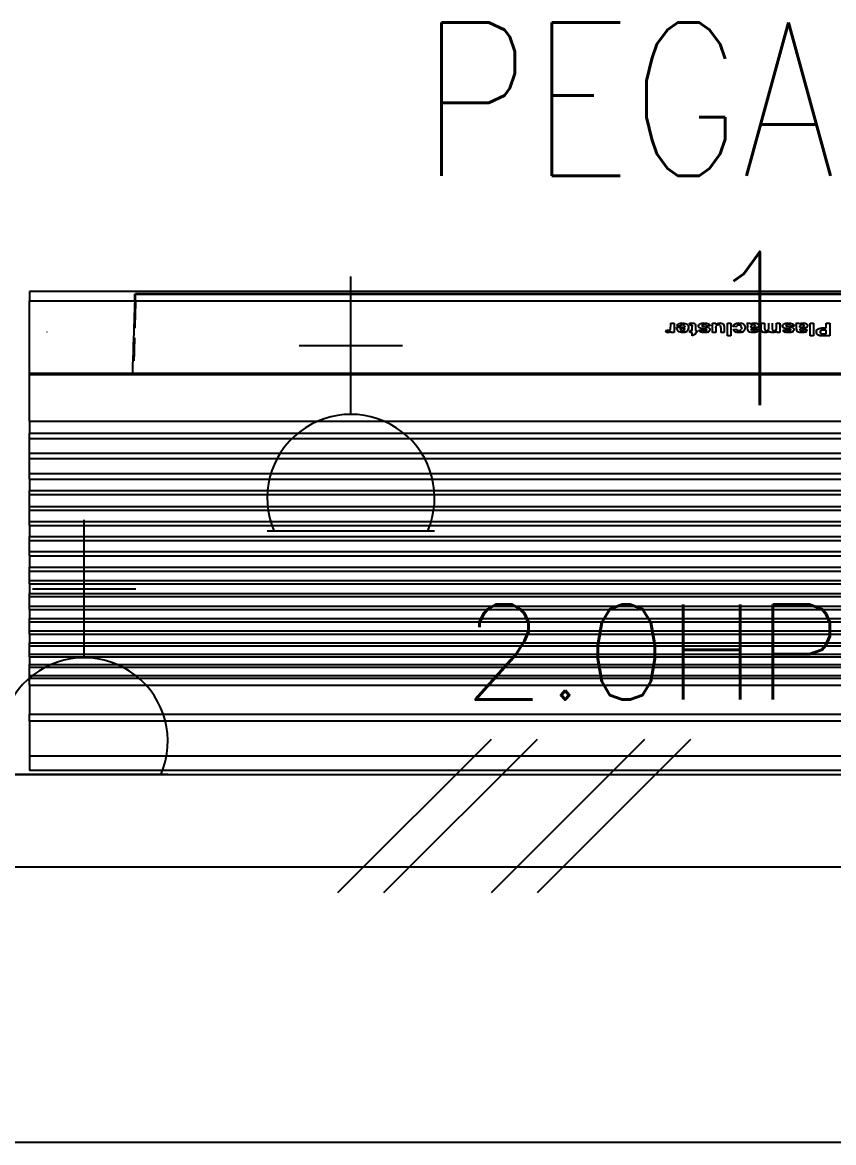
# Model space of a CAD drawing. Header units: inches. Extents: x -106706990 to 300603, y -86718466 to 1728185.
# Drawn here: x 144692 to 146014, y 19510 to 21336 of the extents above; entities that cross this region are included whole.
import ezdxf
from ezdxf.enums import TextEntityAlignment as Align

# ---------------------------------------------------------------- set-up
doc = ezdxf.new("R2010")
doc.units = ezdxf.units.IN
doc.header["$MEASUREMENT"] = 0
doc.linetypes.add('DASHED2', pattern=[0.375, 0.25, -0.125])
for name, color, linetype in [('A-ELEV3', 9, 'Continuous'), ('A-ROOMSYM', 3, 'Continuous'), ('A-WALL', 1, 'Continuous'), ('A-WLH', 7, 'Continuous'), ('Edges', 7, 'Continuous'), ('ELECT', 6, 'Continuous'), ('elk_LAMPU', 6, 'Continuous'), ('logo', 7, 'Continuous')]:
    doc.layers.add(name, color=color, linetype=linetype)
doc.layers.get('elk_LAMPU').off()
doc.styles.add('ROMANS', font='romans.shx', dxfattribs={"width": 0.75, "height": 200})
doc.styles.add('style1', font='romans.shx', dxfattribs={"height": 750})

# ---------------------------------------------------------------- blocks, each defined once
blk = doc.blocks.new('A$C52B244CD')
at = {"layer": 'A-WLH', "color": 8}
for p, q in [((0, 0), (250, 250)), ((75, 0), (325, 250)), ((250, 0), (500, 250)), ((325, 0), (575, 250))]:
    blk.add_line(p, q, dxfattribs=at)
blk = doc.blocks.new('air con')
at = {"layer": 'Edges'}
for p, q in [((71.402, 41.898), (152.402, 41.898)), ((152.402, 41.095), (152.402, 41.898)), ((71.402, 41.095), (152.402, 41.095)), ((152.402, 39.122), (152.402, 41.095)), ((71.402, 39.122), (152.402, 39.122)), ((152.402, 38.724), (71.402, 38.724)), ((152.402, 39.122), (152.402, 38.724)), ((152.402, 37.092), (152.402, 38.724)), ((152.402, 37.092), (71.402, 37.092)), ((152.402, 36.701), (71.402, 36.701)), ((152.402, 37.092), (152.402, 36.701)), ((152.402, 36.701), (152.402, 36.542)), ((152.402, 36.542), (71.402, 36.542)), ((152.402, 36.078), (71.402, 36.078)), ((152.402, 36.542), (152.402, 36.078)), ((152.402, 36.078), (152.402, 35.914)), ((152.402, 35.914), (71.402, 35.914)), ((152.402, 35.493), (71.402, 35.493)), ((152.402, 35.493), (152.402, 35.914)), ((152.402, 35.493), (152.402, 35.34)), ((152.402, 35.34), (71.402, 35.34)), ((152.402, 34.877), (71.402, 34.877)), ((152.402, 35.34), (152.402, 34.877)), ((152.402, 34.877), (152.402, 34.709)), ((152.402, 34.709), (71.402, 34.709)), ((152.402, 34.207), (71.402, 34.207)), ((152.402, 34.207), (152.402, 34.709)), ((152.402, 34.207), (152.402, 34.022)), ((152.402, 34.022), (71.402, 34.022)), ((152.402, 33.51), (71.402, 33.51)), ((152.402, 34.022), (152.402, 33.51)), ((152.402, 33.51), (152.402, 33.335)), ((152.402, 33.335), (71.402, 33.335)), ((152.402, 32.826), (152.402, 33.335)), ((152.402, 32.826), (71.402, 32.826)), ((152.402, 32.625), (71.402, 32.625)), ((152.402, 32.826), (152.402, 32.625)), ((152.402, 32.625), (152.402, 32.098)), ((152.402, 32.098), (71.402, 32.098)), ((152.402, 31.911), (71.402, 31.911)), ((152.402, 32.098), (152.402, 31.911)), ((152.402, 31.378), (152.402, 31.911)), ((152.402, 31.378), (71.402, 31.378)), ((152.402, 31.189), (71.402, 31.189)), ((152.402, 31.378), (152.402, 31.189)), ((152.402, 31.189), (152.402, 30.654)), ((152.402, 30.654), (71.402, 30.654)), ((152.402, 30.439), (71.402, 30.439)), ((152.402, 30.654), (152.402, 30.439)), ((152.402, 29.791), (152.402, 30.439)), ((152.402, 29.791), (71.402, 29.791)), ((152.402, 29.791), (152.402, 29.562)), ((152.402, 29.562), (71.402, 29.562)), ((152.402, 29.562), (152.402, 28.935)), ((152.402, 28.935), (71.402, 28.935)), ((152.402, 28.714), (71.402, 28.714)), ((152.402, 28.935), (152.402, 28.714)), ((152.402, 28.092), (152.402, 28.714)), ((152.402, 28.092), (71.402, 28.092)), ((152.402, 27.871), (71.402, 27.871)), ((152.402, 28.092), (152.402, 27.871)), ((152.402, 27.871), (152.402, 27.226)), ((152.402, 27.226), (71.402, 27.226)), ((152.402, 27.226), (152.402, 27.024)), ((152.402, 27.024), (71.402, 27.024)), ((152.402, 27.024), (152.402, 26.349)), ((152.402, 26.349), (71.402, 26.349)), ((152.402, 26.117), (71.402, 26.117)), ((152.402, 26.349), (152.402, 26.117)), ((152.402, 25.469), (152.402, 26.117)), ((152.402, 25.469), (71.402, 25.469)), ((152.402, 25.469), (152.402, 25.162)), ((152.402, 25.162), (71.402, 25.162)), ((152.402, 25.162), (152.402, 24.304)), ((152.402, 24.304), (71.402, 24.304)), ((152.402, 24.002), (71.402, 24.002)), ((152.402, 24.304), (152.402, 24.002)), ((152.402, 24.002), (152.402, 23.184)), ((152.402, 23.184), (71.402, 23.184)), ((152.402, 22.883), (71.402, 22.883)), ((152.402, 23.184), (152.402, 22.883)), ((152.402, 22.213), (152.402, 22.883)), ((152.402, 22.213), (71.402, 22.213)), ((152.402, 22.213), (152.402, 19.568)), ((152.402, 19.568), (71.402, 19.568)), ((152.402, 19.493), (71.402, 19.493)), ((146.575, 18.687), (146.588, 19.085)), ((146.588, 19.085), (146.601, 19.493)), ((152.402, 19.568), (152.402, 19.493)), ((152.402, 19.493), (152.402, 15.42)), ((146.494, 18.035), (146.504, 18.391)), ((146.504, 18.391), (146.514, 18.752)), ((146.514, 18.752), (146.516, 18.813)), ((146.562, 18.299), (146.575, 18.687)), ((146.479, 17.503), (146.484, 17.685)), ((146.484, 17.685), (146.494, 18.035)), ((146.538, 17.558), (146.55, 17.923)), ((146.55, 17.923), (146.562, 18.299)), ((107.302, 17.402), (107.621, 17.402)), ((107.302, 17.402), (107.302, 17.396)), ((107.302, 17.396), (107.621, 17.396)), ((107.302, 16.682), (107.302, 17.396)), ((107.597, 17.275), (107.501, 17.275)), ((107.501, 17.275), (107.501, 17.079)), ((107.501, 17.079), (107.609, 17.079)), ((107.501, 17.079), (107.501, 17.072)), ((107.501, 17.072), (107.609, 17.072)), ((107.739, 17.27), (107.597, 17.275)), ((107.609, 17.079), (107.707, 17.082)), ((107.609, 17.072), (107.707, 17.075)), ((107.621, 17.402), (107.77, 17.4)), ((107.621, 17.396), (107.77, 17.393)), ((107.707, 17.082), (107.766, 17.09)), ((107.707, 17.075), (107.766, 17.083)), ((107.707, 17.082), (107.707, 17.075)), ((107.784, 17.259), (107.739, 17.27)), ((107.766, 17.09), (107.802, 17.105)), ((107.766, 17.083), (107.802, 17.098)), ((107.766, 17.09), (107.766, 17.083)), ((107.77, 17.4), (107.857, 17.392)), ((107.77, 17.393), (107.857, 17.385)), ((107.819, 17.238), (107.784, 17.259)), ((107.802, 17.105), (107.828, 17.125)), ((107.802, 17.098), (107.828, 17.119)), ((107.802, 17.105), (107.802, 17.098)), ((107.843, 17.21), (107.819, 17.238)), ((107.838, 17.14), (107.828, 17.125)), ((107.828, 17.125), (107.828, 17.119)), ((107.838, 17.14), (107.845, 17.144)), ((107.85, 17.177), (107.843, 17.21)), ((107.844, 17.15), (107.847, 17.162)), ((107.844, 17.15), (107.845, 17.144)), ((107.847, 17.162), (107.85, 17.177)), ((107.857, 17.392), (107.934, 17.366)), ((107.857, 17.385), (107.934, 17.359)), ((107.934, 17.366), (107.998, 17.322)), ((107.934, 17.359), (107.998, 17.315)), ((108.022, 17.065), (107.985, 17.025)), ((107.998, 17.322), (108.023, 17.293)), ((107.998, 17.322), (107.998, 17.315)), ((107.998, 17.315), (108.023, 17.286)), ((108.047, 17.115), (108.022, 17.065)), ((108.023, 17.293), (108.023, 17.286)), ((108.023, 17.286), (108.041, 17.26)), ((108.041, 17.26), (108.041, 17.253)), ((108.041, 17.253), (108.052, 17.223)), ((108.055, 17.176), (108.047, 17.115)), ((108.052, 17.223), (108.052, 17.217)), ((108.052, 17.217), (108.055, 17.183)), ((108.055, 17.18), (108.055, 17.183)), ((108.055, 17.176), (108.055, 17.183)), ((108.055, 17.18), (108.055, 17.176)), ((108.217, 17.402), (108.405, 17.402)), ((108.217, 17.402), (108.217, 17.396)), ((108.217, 17.396), (108.405, 17.396)), ((108.217, 16.682), (108.217, 17.396)), ((108.405, 17.402), (108.405, 17.396)), ((108.405, 17.396), (108.405, 16.682)), ((108.568, 17.07), (108.602, 17.127)), ((108.568, 17.07), (108.568, 17.063)), ((108.739, 17.041), (108.568, 17.063)), ((108.602, 17.127), (108.608, 17.136)), ((108.602, 17.127), (108.608, 17.129)), ((108.635, 17.161), (108.608, 17.136)), ((108.608, 17.129), (108.635, 17.154)), ((108.608, 17.136), (108.608, 17.129)), ((108.668, 17.181), (108.635, 17.161)), ((108.635, 17.154), (108.668, 17.175)), ((108.635, 17.161), (108.635, 17.154)), ((108.668, 17.181), (108.707, 17.197)), ((108.668, 17.175), (108.707, 17.19)), ((108.668, 17.181), (108.668, 17.175)), ((108.707, 17.197), (108.755, 17.208)), ((108.707, 17.19), (108.755, 17.202)), ((108.707, 17.197), (108.707, 17.19)), ((108.76, 17.072), (108.739, 17.041)), ((108.755, 17.208), (108.877, 17.217)), ((108.755, 17.202), (108.877, 17.211)), ((108.755, 17.208), (108.755, 17.202)), ((108.785, 17.091), (108.76, 17.072)), ((108.819, 17.102), (108.785, 17.091)), ((108.864, 17.106), (108.819, 17.102)), ((108.926, 17.102), (108.864, 17.106)), ((108.877, 17.217), (108.987, 17.212)), ((108.877, 17.211), (108.987, 17.205)), ((108.965, 17.089), (108.926, 17.102)), ((108.985, 17.067), (108.965, 17.089)), ((108.992, 17.033), (108.985, 17.067)), ((108.987, 17.212), (109.065, 17.196)), ((108.987, 17.205), (109.065, 17.189)), ((109.065, 17.196), (109.065, 17.189)), ((109.065, 17.196), (109.117, 17.171)), ((109.065, 17.189), (109.117, 17.164)), ((109.117, 17.171), (109.117, 17.164)), ((109.117, 17.171), (109.152, 17.141)), ((109.117, 17.164), (109.152, 17.134)), ((109.152, 17.141), (109.152, 17.134)), ((109.157, 17.127), (109.152, 17.141)), ((109.152, 17.134), (109.157, 17.127)), ((109.17, 17.093), (109.157, 17.127)), ((109.17, 17.087), (109.17, 17.093)), ((109.173, 17.063), (109.17, 17.087)), ((109.173, 17.063), (109.176, 17.03)), ((109.322, 17.059), (109.323, 17.066)), ((109.322, 17.052), (109.322, 17.059)), ((109.328, 17.017), (109.322, 17.052)), ((109.323, 17.066), (109.327, 17.084)), ((109.327, 17.091), (109.341, 17.114)), ((109.327, 17.091), (109.327, 17.084)), ((109.363, 17.147), (109.341, 17.121)), ((109.341, 17.114), (109.363, 17.141)), ((109.341, 17.121), (109.341, 17.114)), ((109.395, 17.172), (109.363, 17.147)), ((109.363, 17.141), (109.395, 17.165)), ((109.363, 17.147), (109.363, 17.141)), ((109.395, 17.172), (109.437, 17.192)), ((109.395, 17.165), (109.437, 17.185)), ((109.395, 17.172), (109.395, 17.165)), ((109.437, 17.192), (109.489, 17.206)), ((109.437, 17.185), (109.489, 17.199)), ((109.437, 17.192), (109.437, 17.185)), ((109.489, 17.206), (109.55, 17.215)), ((109.489, 17.199), (109.55, 17.208)), ((109.489, 17.206), (109.489, 17.199)), ((109.499, 17.073), (109.497, 17.069)), ((109.497, 17.069), (109.501, 17.066)), ((109.503, 17.085), (109.499, 17.073)), ((109.501, 17.066), (109.499, 17.073)), ((109.501, 17.066), (109.502, 17.063)), ((109.502, 17.063), (109.502, 17.056)), ((109.516, 17.051), (109.502, 17.063)), ((109.502, 17.056), (109.516, 17.045)), ((109.519, 17.097), (109.503, 17.085)), ((109.516, 17.051), (109.516, 17.045)), ((109.573, 17.035), (109.516, 17.051)), ((109.562, 17.108), (109.519, 17.097)), ((109.55, 17.215), (109.622, 17.217)), ((109.55, 17.215), (109.55, 17.208)), ((109.55, 17.208), (109.622, 17.211)), ((109.625, 17.112), (109.562, 17.108)), ((109.622, 17.217), (109.749, 17.209)), ((109.622, 17.211), (109.749, 17.202)), ((109.678, 17.108), (109.625, 17.112)), ((109.716, 17.096), (109.678, 17.108)), ((109.743, 17.077), (109.716, 17.096)), ((109.76, 17.05), (109.743, 17.077)), ((109.749, 17.209), (109.799, 17.198)), ((109.749, 17.202), (109.799, 17.191)), ((109.937, 17.074), (109.76, 17.05)), ((109.799, 17.198), (109.839, 17.183)), ((109.799, 17.198), (109.799, 17.191)), ((109.799, 17.191), (109.839, 17.176)), ((109.839, 17.183), (109.839, 17.176)), ((109.872, 17.163), (109.839, 17.183)), ((109.839, 17.176), (109.872, 17.157)), ((109.872, 17.163), (109.872, 17.157)), ((109.872, 17.163), (109.899, 17.14)), ((109.872, 17.157), (109.899, 17.133)), ((109.899, 17.14), (109.899, 17.133)), ((109.907, 17.128), (109.899, 17.14)), ((109.899, 17.133), (109.907, 17.128)), ((109.937, 17.081), (109.907, 17.128)), ((109.937, 17.081), (109.937, 17.074)), ((110.112, 17.206), (110.286, 17.206)), ((110.112, 17.206), (110.112, 17.199)), ((110.112, 17.199), (110.286, 17.199)), ((110.112, 16.682), (110.112, 17.199)), ((110.286, 17.206), (110.286, 17.199)), ((110.286, 17.199), (110.286, 17.135)), ((110.286, 17.128), (110.335, 17.164)), ((110.286, 17.135), (110.296, 17.142)), ((110.286, 17.135), (110.286, 17.128)), ((110.335, 17.171), (110.296, 17.142)), ((110.336, 17.068), (110.316, 17.04)), ((110.388, 17.197), (110.335, 17.171)), ((110.335, 17.164), (110.388, 17.19)), ((110.335, 17.171), (110.335, 17.164)), ((110.366, 17.089), (110.336, 17.068)), ((110.403, 17.102), (110.366, 17.089)), ((110.388, 17.197), (110.446, 17.212)), ((110.388, 17.19), (110.446, 17.205)), ((110.388, 17.197), (110.388, 17.19)), ((110.444, 17.106), (110.403, 17.102)), ((110.477, 17.103), (110.444, 17.106)), ((110.446, 17.212), (110.508, 17.217)), ((110.446, 17.212), (110.446, 17.205)), ((110.446, 17.205), (110.508, 17.211)), ((110.502, 17.095), (110.477, 17.103)), ((110.52, 17.082), (110.502, 17.095)), ((110.508, 17.217), (110.572, 17.212)), ((110.508, 17.217), (110.508, 17.211)), ((110.508, 17.211), (110.572, 17.205)), ((110.533, 17.063), (110.52, 17.082)), ((110.54, 17.027), (110.533, 17.063)), ((110.572, 17.212), (110.627, 17.197)), ((110.572, 17.212), (110.572, 17.205)), ((110.572, 17.205), (110.627, 17.19)), ((110.627, 17.197), (110.627, 17.19)), ((110.673, 17.171), (110.627, 17.197)), ((110.627, 17.19), (110.673, 17.164)), ((110.673, 17.171), (110.673, 17.164)), ((110.673, 17.171), (110.709, 17.135)), ((110.673, 17.164), (110.709, 17.128)), ((110.709, 17.128), (110.758, 17.164)), ((110.709, 17.135), (110.719, 17.143)), ((110.709, 17.135), (110.709, 17.128)), ((110.758, 17.171), (110.719, 17.143)), ((110.767, 17.067), (110.747, 17.037)), ((110.758, 17.171), (110.811, 17.197)), ((110.758, 17.164), (110.811, 17.19)), ((110.758, 17.171), (110.758, 17.164)), ((110.797, 17.088), (110.767, 17.067)), ((110.833, 17.101), (110.797, 17.088)), ((110.811, 17.197), (110.867, 17.212)), ((110.811, 17.19), (110.867, 17.205)), ((110.811, 17.197), (110.811, 17.19)), ((110.872, 17.106), (110.833, 17.101)), ((110.867, 17.212), (110.927, 17.217)), ((110.867, 17.212), (110.867, 17.205)), ((110.867, 17.205), (110.927, 17.211)), ((110.919, 17.099), (110.872, 17.106)), ((110.952, 17.077), (110.919, 17.099)), ((110.927, 17.217), (110.999, 17.212)), ((110.927, 17.217), (110.927, 17.211)), ((110.927, 17.211), (110.999, 17.205)), ((110.967, 17.041), (110.952, 17.077)), ((110.999, 17.212), (111.059, 17.194)), ((110.999, 17.212), (110.999, 17.205)), ((110.999, 17.205), (111.059, 17.187)), ((111.059, 17.194), (111.059, 17.187)), ((111.059, 17.187), (111.107, 17.159)), ((111.107, 17.166), (111.077, 17.184)), ((111.107, 17.166), (111.107, 17.159)), ((111.107, 17.166), (111.141, 17.126)), ((111.107, 17.159), (111.141, 17.119)), ((111.141, 17.126), (111.141, 17.119)), ((111.155, 17.083), (111.141, 17.119)), ((111.155, 17.083), (111.155, 17.076)), ((111.156, 17.069), (111.155, 17.076)), ((111.156, 17.069), (111.16, 17.019)), ((111.357, 17.136), (111.318, 17.07)), ((111.318, 17.07), (111.357, 17.129)), ((111.318, 17.07), (111.318, 17.063)), ((111.489, 17.041), (111.318, 17.063)), ((111.384, 17.161), (111.357, 17.136)), ((111.357, 17.129), (111.384, 17.154)), ((111.357, 17.136), (111.357, 17.129)), ((111.417, 17.181), (111.384, 17.161)), ((111.384, 17.154), (111.417, 17.175)), ((111.384, 17.161), (111.384, 17.154)), ((111.417, 17.181), (111.456, 17.197)), ((111.417, 17.175), (111.456, 17.19)), ((111.417, 17.181), (111.417, 17.175)), ((111.456, 17.197), (111.504, 17.208)), ((111.456, 17.19), (111.504, 17.202)), ((111.456, 17.197), (111.456, 17.19)), ((111.509, 17.072), (111.489, 17.041)), ((111.504, 17.208), (111.626, 17.217)), ((111.504, 17.202), (111.626, 17.211)), ((111.504, 17.208), (111.504, 17.202)), ((111.534, 17.091), (111.509, 17.072)), ((111.568, 17.102), (111.534, 17.091)), ((111.613, 17.106), (111.568, 17.102)), ((111.675, 17.102), (111.613, 17.106)), ((111.626, 17.217), (111.736, 17.212)), ((111.626, 17.211), (111.736, 17.205)), ((111.714, 17.089), (111.675, 17.102)), ((111.734, 17.067), (111.714, 17.089)), ((111.741, 17.033), (111.734, 17.067)), ((111.736, 17.212), (111.814, 17.196)), ((111.736, 17.205), (111.814, 17.189)), ((111.814, 17.196), (111.814, 17.189)), ((111.814, 17.196), (111.866, 17.171)), ((111.814, 17.189), (111.866, 17.164)), ((111.866, 17.171), (111.866, 17.164)), ((111.866, 17.171), (111.901, 17.141)), ((111.866, 17.164), (111.901, 17.134)), ((111.901, 17.141), (111.901, 17.134)), ((111.905, 17.131), (111.901, 17.141)), ((111.901, 17.134), (111.905, 17.131)), ((111.92, 17.093), (111.905, 17.131)), ((111.92, 17.087), (111.92, 17.093)), ((111.921, 17.071), (111.92, 17.087)), ((111.921, 17.071), (111.925, 17.028)), ((112.09, 17.051), (112.079, 17.017)), ((112.09, 17.051), (112.093, 17.054)), ((112.093, 17.06), (112.097, 17.067)), ((112.093, 17.06), (112.093, 17.054)), ((112.097, 17.067), (112.102, 17.073)), ((112.102, 17.073), (112.123, 17.1)), ((112.163, 17.146), (112.123, 17.107)), ((112.123, 17.1), (112.163, 17.139)), ((112.123, 17.107), (112.123, 17.1)), ((112.214, 17.177), (112.163, 17.146)), ((112.163, 17.139), (112.214, 17.17)), ((112.163, 17.146), (112.163, 17.139)), ((112.214, 17.177), (112.273, 17.2)), ((112.214, 17.17), (112.273, 17.193)), ((112.214, 17.177), (112.214, 17.17)), ((112.273, 17.2), (112.34, 17.213)), ((112.273, 17.193), (112.34, 17.206)), ((112.273, 17.2), (112.273, 17.193)), ((112.306, 17.068), (112.287, 17.047)), ((112.355, 17.094), (112.306, 17.068)), ((112.34, 17.213), (112.415, 17.217)), ((112.34, 17.213), (112.34, 17.206)), ((112.34, 17.206), (112.415, 17.211)), ((112.418, 17.103), (112.355, 17.094)), ((112.415, 17.217), (112.477, 17.215)), ((112.415, 17.217), (112.415, 17.211)), ((112.415, 17.211), (112.477, 17.208)), ((112.466, 17.098), (112.418, 17.103)), ((112.504, 17.082), (112.466, 17.098)), ((112.477, 17.215), (112.532, 17.207)), ((112.477, 17.215), (112.477, 17.208)), ((112.477, 17.208), (112.532, 17.2)), ((112.532, 17.057), (112.504, 17.082)), ((112.532, 17.207), (112.581, 17.195)), ((112.532, 17.207), (112.532, 17.2)), ((112.532, 17.2), (112.581, 17.188)), ((112.547, 17.022), (112.532, 17.057)), ((112.581, 17.195), (112.581, 17.188)), ((112.622, 17.177), (112.581, 17.195)), ((112.581, 17.188), (112.622, 17.17)), ((112.622, 17.177), (112.622, 17.17)), ((112.622, 17.177), (112.658, 17.154)), ((112.622, 17.17), (112.658, 17.147)), ((112.658, 17.154), (112.658, 17.147)), ((112.658, 17.154), (112.688, 17.125)), ((112.658, 17.147), (112.688, 17.119)), ((112.688, 17.125), (112.688, 17.119)), ((112.713, 17.092), (112.688, 17.119)), ((112.713, 17.092), (112.713, 17.085)), ((112.723, 17.073), (112.713, 17.085)), ((112.728, 17.062), (112.723, 17.073)), ((112.733, 17.053), (112.728, 17.062)), ((112.733, 17.053), (112.733, 17.046)), ((112.876, 17.402), (113.064, 17.402)), ((112.876, 17.402), (112.876, 17.396)), ((112.876, 17.396), (113.064, 17.396)), ((112.876, 16.682), (112.876, 17.396)), ((113.064, 17.402), (113.064, 17.396)), ((113.064, 17.396), (113.064, 16.682)), ((113.253, 17.206), (113.442, 17.206)), ((113.253, 17.206), (113.253, 17.199)), ((113.253, 17.199), (113.442, 17.199)), ((113.253, 16.872), (113.253, 17.199)), ((113.442, 17.206), (113.442, 17.199)), ((113.442, 16.961), (113.442, 17.199)), ((113.713, 17.206), (113.901, 17.206)), ((113.713, 17.206), (113.713, 17.199)), ((113.713, 17.199), (113.901, 17.199)), ((113.713, 16.981), (113.713, 17.199)), ((113.901, 17.206), (113.901, 17.199)), ((113.901, 17.199), (113.901, 16.682)), ((114.056, 17.057), (114.057, 17.066)), ((114.056, 17.057), (114.056, 17.052)), ((114.061, 17.017), (114.056, 17.052)), ((114.057, 17.066), (114.059, 17.077)), ((114.059, 17.077), (114.061, 17.084)), ((114.061, 17.091), (114.074, 17.114)), ((114.061, 17.091), (114.061, 17.084)), ((114.096, 17.146), (114.074, 17.121)), ((114.074, 17.114), (114.097, 17.141)), ((114.074, 17.121), (114.074, 17.114)), ((114.096, 17.146), (114.107, 17.155)), ((114.096, 17.146), (114.097, 17.141)), ((114.097, 17.141), (114.129, 17.165)), ((114.107, 17.155), (114.129, 17.172)), ((114.171, 17.192), (114.129, 17.172)), ((114.129, 17.165), (114.171, 17.185)), ((114.129, 17.172), (114.129, 17.165)), ((114.171, 17.192), (114.222, 17.206)), ((114.171, 17.185), (114.222, 17.199)), ((114.171, 17.192), (114.171, 17.185)), ((114.222, 17.206), (114.284, 17.215)), ((114.222, 17.199), (114.284, 17.208)), ((114.222, 17.206), (114.222, 17.199)), ((114.232, 17.073), (114.231, 17.069)), ((114.231, 17.069), (114.234, 17.066)), ((114.236, 17.085), (114.232, 17.073)), ((114.234, 17.066), (114.232, 17.073)), ((114.236, 17.063), (114.234, 17.066)), ((114.253, 17.097), (114.236, 17.085)), ((114.236, 17.063), (114.236, 17.056)), ((114.25, 17.051), (114.236, 17.063)), ((114.236, 17.056), (114.25, 17.045)), ((114.25, 17.051), (114.25, 17.045)), ((114.25, 17.051), (114.307, 17.035)), ((114.295, 17.108), (114.253, 17.097)), ((114.284, 17.215), (114.356, 17.217)), ((114.284, 17.215), (114.284, 17.208)), ((114.284, 17.208), (114.356, 17.211)), ((114.359, 17.112), (114.295, 17.108)), ((114.356, 17.217), (114.483, 17.209)), ((114.356, 17.211), (114.483, 17.202)), ((114.411, 17.108), (114.359, 17.112)), ((114.45, 17.096), (114.411, 17.108)), ((114.477, 17.077), (114.45, 17.096)), ((114.493, 17.05), (114.477, 17.077)), ((114.483, 17.209), (114.533, 17.198)), ((114.483, 17.202), (114.533, 17.191)), ((114.671, 17.074), (114.493, 17.05)), ((114.533, 17.198), (114.573, 17.183)), ((114.533, 17.198), (114.533, 17.191)), ((114.533, 17.191), (114.573, 17.176)), ((114.573, 17.183), (114.573, 17.176)), ((114.573, 17.183), (114.606, 17.163)), ((114.573, 17.176), (114.606, 17.157)), ((114.606, 17.163), (114.606, 17.157)), ((114.626, 17.146), (114.606, 17.163)), ((114.606, 17.157), (114.633, 17.133)), ((114.626, 17.146), (114.633, 17.14)), ((114.633, 17.14), (114.633, 17.133)), ((114.671, 17.08), (114.633, 17.14)), ((114.633, 17.133), (114.671, 17.08)), ((114.671, 17.08), (114.671, 17.074)), ((114.782, 17.206), (114.869, 17.206)), ((114.782, 17.206), (114.782, 17.199)), ((114.782, 17.199), (114.869, 17.199)), ((114.782, 17.09), (114.782, 17.199)), ((114.869, 17.09), (114.782, 17.09)), ((114.869, 17.308), (115.058, 17.388)), ((114.869, 17.302), (115.058, 17.381)), ((114.869, 17.308), (114.869, 17.302)), ((114.869, 17.206), (114.869, 17.302)), ((114.869, 17.206), (114.869, 17.199)), ((114.869, 16.864), (114.869, 17.09)), ((115.058, 17.388), (115.058, 17.381)), ((115.058, 17.381), (115.058, 17.206)), ((115.058, 17.206), (115.187, 17.206)), ((115.058, 17.206), (115.058, 17.199)), ((115.058, 17.199), (115.187, 17.199)), ((115.187, 17.09), (115.058, 17.09)), ((115.058, 17.09), (115.058, 16.888)), ((115.187, 17.206), (115.187, 17.199)), ((115.187, 17.199), (115.187, 17.09)), ((115.286, 17.058), (115.268, 17.004)), ((115.299, 17.08), (115.286, 17.058)), ((115.299, 17.08), (115.315, 17.098)), ((115.355, 17.145), (115.315, 17.105)), ((115.315, 17.098), (115.355, 17.138)), ((115.315, 17.105), (115.315, 17.098)), ((115.404, 17.176), (115.355, 17.145)), ((115.355, 17.138), (115.404, 17.17)), ((115.355, 17.145), (115.355, 17.138)), ((115.404, 17.176), (115.46, 17.199)), ((115.404, 17.17), (115.46, 17.192)), ((115.404, 17.176), (115.404, 17.17)), ((115.46, 17.199), (115.522, 17.213)), ((115.46, 17.192), (115.522, 17.206)), ((115.46, 17.199), (115.46, 17.192)), ((115.499, 17.073), (115.469, 17.035)), ((115.544, 17.098), (115.499, 17.073)), ((115.522, 17.213), (115.589, 17.217)), ((115.522, 17.213), (115.522, 17.206)), ((115.522, 17.206), (115.589, 17.211)), ((115.601, 17.106), (115.544, 17.098)), ((115.589, 17.217), (115.664, 17.213)), ((115.589, 17.217), (115.589, 17.211)), ((115.589, 17.211), (115.664, 17.206)), ((115.654, 17.098), (115.601, 17.106)), ((115.699, 17.075), (115.654, 17.098)), ((115.664, 17.213), (115.731, 17.198)), ((115.664, 17.213), (115.664, 17.206)), ((115.664, 17.206), (115.731, 17.191)), ((115.729, 17.037), (115.699, 17.075)), ((115.731, 17.198), (115.731, 17.191)), ((115.731, 17.198), (115.79, 17.175)), ((115.731, 17.191), (115.79, 17.168)), ((115.79, 17.175), (115.79, 17.168)), ((115.79, 17.175), (115.84, 17.141)), ((115.79, 17.168), (115.84, 17.134)), ((115.84, 17.141), (115.84, 17.134)), ((115.88, 17.098), (115.84, 17.141)), ((115.84, 17.134), (115.88, 17.091)), ((115.88, 17.098), (115.88, 17.091)), ((115.888, 17.082), (115.88, 17.091)), ((115.888, 17.082), (115.903, 17.053)), ((115.908, 17.043), (115.903, 17.053)), ((116.073, 17.206), (116.248, 17.206)), ((116.073, 17.206), (116.073, 17.199)), ((116.073, 17.199), (116.248, 17.199)), ((116.073, 16.682), (116.073, 17.199)), ((116.248, 17.206), (116.248, 17.199)), ((116.248, 17.199), (116.253, 17.137)), ((116.248, 17.125), (116.291, 17.169)), ((116.248, 17.132), (116.253, 17.137)), ((116.248, 17.132), (116.248, 17.125)), ((116.291, 17.175), (116.253, 17.137)), ((116.296, 17.05), (116.278, 17.015)), ((116.291, 17.175), (116.329, 17.201)), ((116.291, 17.169), (116.329, 17.194)), ((116.291, 17.175), (116.291, 17.169)), ((116.321, 17.072), (116.296, 17.05)), ((116.351, 17.084), (116.321, 17.072)), ((116.329, 17.201), (116.368, 17.213)), ((116.329, 17.194), (116.368, 17.206)), ((116.329, 17.201), (116.329, 17.194)), ((116.388, 17.088), (116.351, 17.084)), ((116.368, 17.213), (116.411, 17.217)), ((116.368, 17.213), (116.368, 17.206)), ((116.368, 17.206), (116.411, 17.211)), ((116.431, 17.082), (116.388, 17.088)), ((116.411, 17.217), (116.474, 17.211)), ((116.411, 17.217), (116.411, 17.211)), ((116.411, 17.211), (116.474, 17.204)), ((116.477, 17.065), (116.431, 17.082)), ((116.474, 17.211), (116.535, 17.192)), ((116.474, 17.211), (116.474, 17.204)), ((116.474, 17.204), (116.535, 17.185)), ((116.535, 17.185), (116.477, 17.065)), ((116.535, 17.192), (116.535, 17.185)), ((146.516, 16.869), (146.527, 17.206)), ((146.527, 17.206), (146.538, 17.558)), ((151.402, 17.184), (151.402, 17.175)), ((107.501, 16.682), (107.302, 16.682)), ((107.63, 16.951), (107.501, 16.951)), ((107.501, 16.951), (107.501, 16.682)), ((107.749, 16.954), (107.63, 16.951)), ((107.836, 16.961), (107.749, 16.954)), ((107.888, 16.974), (107.836, 16.961)), ((107.939, 16.995), (107.888, 16.974)), ((107.985, 17.025), (107.939, 16.995)), ((108.405, 16.682), (108.217, 16.682)), ((108.556, 16.871), (108.549, 16.83)), ((108.549, 16.825), (108.549, 16.83)), ((108.553, 16.791), (108.549, 16.825)), ((108.565, 16.762), (108.553, 16.791)), ((108.574, 16.901), (108.556, 16.871)), ((108.585, 16.737), (108.565, 16.762)), ((108.574, 16.901), (108.578, 16.908)), ((108.574, 16.901), (108.578, 16.901)), ((108.612, 16.938), (108.578, 16.908)), ((108.578, 16.901), (108.612, 16.931)), ((108.578, 16.908), (108.578, 16.901)), ((108.612, 16.713), (108.585, 16.737)), ((108.612, 16.938), (108.659, 16.961)), ((108.612, 16.931), (108.659, 16.954)), ((108.612, 16.938), (108.612, 16.931)), ((108.647, 16.694), (108.612, 16.713)), ((108.687, 16.681), (108.647, 16.694)), ((108.722, 16.978), (108.659, 16.961)), ((108.659, 16.954), (108.722, 16.971)), ((108.659, 16.961), (108.659, 16.954)), ((108.734, 16.673), (108.687, 16.681)), ((108.809, 16.992), (108.722, 16.978)), ((108.722, 16.971), (108.809, 16.986)), ((108.722, 16.978), (108.722, 16.971)), ((108.786, 16.67), (108.734, 16.673)), ((108.738, 16.84), (108.737, 16.837)), ((108.737, 16.837), (108.74, 16.835)), ((108.747, 16.864), (108.738, 16.84)), ((108.74, 16.835), (108.738, 16.84)), ((108.74, 16.835), (108.745, 16.817)), ((108.767, 16.794), (108.745, 16.817)), ((108.745, 16.817), (108.745, 16.81)), ((108.745, 16.81), (108.767, 16.787)), ((108.774, 16.885), (108.747, 16.864)), ((108.767, 16.794), (108.8, 16.779)), ((108.767, 16.794), (108.767, 16.787)), ((108.767, 16.787), (108.8, 16.772)), ((108.812, 16.897), (108.774, 16.885)), ((108.846, 16.674), (108.786, 16.67)), ((108.8, 16.779), (108.842, 16.773)), ((108.8, 16.779), (108.8, 16.772)), ((108.8, 16.772), (108.842, 16.767)), ((108.809, 16.992), (108.92, 17.01)), ((108.809, 16.986), (108.92, 17.003)), ((108.877, 16.909), (108.812, 16.897)), ((108.842, 16.773), (108.892, 16.779)), ((108.842, 16.767), (108.892, 16.773)), ((108.842, 16.773), (108.842, 16.767)), ((108.903, 16.687), (108.846, 16.674)), ((108.992, 16.93), (108.877, 16.909)), ((108.892, 16.779), (108.939, 16.798)), ((108.892, 16.773), (108.939, 16.791)), ((108.892, 16.779), (108.892, 16.773)), ((108.956, 16.708), (108.903, 16.687)), ((108.92, 17.01), (108.992, 17.026)), ((108.92, 17.003), (108.992, 17.019)), ((108.939, 16.798), (108.968, 16.818)), ((108.939, 16.791), (108.968, 16.811)), ((108.939, 16.798), (108.939, 16.791)), ((109.006, 16.738), (108.956, 16.708)), ((108.98, 16.836), (108.968, 16.818)), ((108.968, 16.818), (108.968, 16.811)), ((108.98, 16.836), (108.984, 16.843)), ((108.98, 16.836), (108.984, 16.836)), ((108.992, 16.91), (108.984, 16.843)), ((108.984, 16.836), (108.984, 16.843)), ((108.992, 17.026), (108.992, 17.033)), ((108.992, 17.026), (108.992, 17.019)), ((108.992, 16.91), (108.992, 16.93)), ((109.013, 16.722), (109.006, 16.738)), ((109.031, 16.682), (109.013, 16.722)), ((109.218, 16.682), (109.031, 16.682)), ((109.177, 17.017), (109.175, 16.852)), ((109.176, 16.848), (109.175, 16.852)), ((109.177, 17.017), (109.176, 17.03)), ((109.176, 16.848), (109.184, 16.758)), ((109.184, 16.751), (109.184, 16.758)), ((109.218, 16.689), (109.184, 16.751)), ((109.218, 16.689), (109.218, 16.682)), ((109.485, 16.857), (109.296, 16.836)), ((109.296, 16.829), (109.485, 16.85)), ((109.296, 16.836), (109.296, 16.829)), ((109.313, 16.794), (109.296, 16.829)), ((109.337, 16.763), (109.313, 16.794)), ((109.343, 16.985), (109.328, 17.017)), ((109.368, 16.736), (109.337, 16.763)), ((109.37, 16.958), (109.343, 16.985)), ((109.407, 16.713), (109.368, 16.736)), ((109.407, 16.935), (109.37, 16.958)), ((109.51, 16.904), (109.407, 16.935)), ((109.453, 16.694), (109.407, 16.713)), ((109.507, 16.681), (109.453, 16.694)), ((109.485, 16.857), (109.485, 16.85)), ((109.494, 16.841), (109.485, 16.857)), ((109.485, 16.85), (109.494, 16.841)), ((109.494, 16.841), (109.504, 16.822)), ((109.504, 16.822), (109.534, 16.797)), ((109.504, 16.822), (109.504, 16.815)), ((109.504, 16.815), (109.534, 16.79)), ((109.569, 16.673), (109.507, 16.681)), ((109.696, 16.869), (109.51, 16.904)), ((109.516, 17.045), (109.573, 17.028)), ((109.534, 16.797), (109.578, 16.781)), ((109.534, 16.797), (109.534, 16.79)), ((109.534, 16.79), (109.578, 16.774)), ((109.637, 16.67), (109.569, 16.673)), ((109.573, 17.035), (109.692, 17.013)), ((109.573, 17.028), (109.692, 17.006)), ((109.578, 16.781), (109.637, 16.776)), ((109.578, 16.781), (109.578, 16.774)), ((109.578, 16.774), (109.637, 16.769)), ((109.637, 16.776), (109.702, 16.781)), ((109.637, 16.776), (109.637, 16.769)), ((109.637, 16.769), (109.702, 16.774)), ((109.713, 16.673), (109.637, 16.67)), ((109.692, 17.013), (109.82, 16.985)), ((109.692, 17.006), (109.82, 16.978)), ((109.759, 16.851), (109.696, 16.869)), ((109.702, 16.781), (109.747, 16.795)), ((109.702, 16.774), (109.747, 16.788)), ((109.702, 16.781), (109.702, 16.774)), ((109.778, 16.683), (109.713, 16.673)), ((109.747, 16.795), (109.766, 16.811)), ((109.747, 16.788), (109.766, 16.804)), ((109.747, 16.795), (109.747, 16.788)), ((109.769, 16.839), (109.759, 16.851)), ((109.766, 16.811), (109.772, 16.825)), ((109.766, 16.811), (109.766, 16.804)), ((109.772, 16.825), (109.769, 16.839)), ((109.834, 16.699), (109.778, 16.683)), ((109.82, 16.985), (109.902, 16.952)), ((109.82, 16.978), (109.902, 16.945)), ((109.88, 16.721), (109.834, 16.699)), ((109.915, 16.748), (109.88, 16.721)), ((109.902, 16.952), (109.928, 16.932)), ((109.902, 16.952), (109.902, 16.945)), ((109.902, 16.945), (109.928, 16.925)), ((109.941, 16.777), (109.915, 16.748)), ((109.928, 16.932), (109.928, 16.925)), ((109.936, 16.922), (109.928, 16.925)), ((109.936, 16.922), (109.947, 16.908)), ((109.956, 16.809), (109.941, 16.777)), ((109.947, 16.908), (109.947, 16.901)), ((109.95, 16.9), (109.947, 16.901)), ((109.958, 16.881), (109.95, 16.9)), ((109.961, 16.844), (109.956, 16.809)), ((109.958, 16.881), (109.958, 16.874)), ((109.96, 16.865), (109.958, 16.874)), ((109.961, 16.85), (109.96, 16.865)), ((109.961, 16.847), (109.961, 16.85)), ((109.961, 16.844), (109.961, 16.85)), ((109.961, 16.847), (109.961, 16.844)), ((110.301, 16.682), (110.112, 16.682)), ((110.305, 16.997), (110.301, 16.933)), ((110.301, 16.933), (110.301, 16.682)), ((110.316, 17.04), (110.305, 16.997)), ((110.543, 16.965), (110.54, 17.027)), ((110.543, 16.682), (110.543, 16.965)), ((110.735, 16.993), (110.731, 16.93)), ((110.731, 16.93), (110.731, 16.682)), ((110.747, 17.037), (110.735, 16.993)), ((110.971, 16.977), (110.967, 17.041)), ((110.971, 16.682), (110.971, 16.977)), ((111.16, 16.682), (110.971, 16.682)), ((111.16, 17.019), (111.16, 16.682)), ((111.305, 16.871), (111.298, 16.83)), ((111.298, 16.83), (111.298, 16.823)), ((111.302, 16.791), (111.298, 16.823)), ((111.314, 16.762), (111.302, 16.791)), ((111.321, 16.898), (111.305, 16.871)), ((111.334, 16.737), (111.314, 16.762)), ((111.321, 16.898), (111.327, 16.901)), ((111.362, 16.938), (111.327, 16.908)), ((111.327, 16.901), (111.362, 16.931)), ((111.327, 16.908), (111.327, 16.901)), ((111.362, 16.713), (111.334, 16.737)), ((111.362, 16.938), (111.408, 16.961)), ((111.362, 16.931), (111.408, 16.954)), ((111.362, 16.938), (111.362, 16.931)), ((111.396, 16.694), (111.362, 16.713)), ((111.437, 16.681), (111.396, 16.694)), ((111.408, 16.961), (111.471, 16.978)), ((111.408, 16.954), (111.471, 16.971)), ((111.408, 16.961), (111.408, 16.954)), ((111.483, 16.673), (111.437, 16.681)), ((111.558, 16.992), (111.471, 16.978)), ((111.471, 16.971), (111.558, 16.986)), ((111.471, 16.978), (111.471, 16.971)), ((111.535, 16.67), (111.483, 16.673)), ((111.487, 16.837), (111.496, 16.864)), ((111.494, 16.817), (111.487, 16.837)), ((111.516, 16.794), (111.494, 16.817)), ((111.494, 16.817), (111.494, 16.81)), ((111.494, 16.81), (111.516, 16.787)), ((111.523, 16.885), (111.496, 16.864)), ((111.516, 16.794), (111.55, 16.779)), ((111.516, 16.794), (111.516, 16.787)), ((111.516, 16.787), (111.55, 16.772)), ((111.561, 16.897), (111.523, 16.885)), ((111.595, 16.674), (111.535, 16.67)), ((111.55, 16.779), (111.591, 16.773)), ((111.55, 16.779), (111.55, 16.772)), ((111.55, 16.772), (111.591, 16.767)), ((111.67, 17.01), (111.558, 16.992)), ((111.558, 16.986), (111.67, 17.003)), ((111.626, 16.909), (111.561, 16.897)), ((111.591, 16.773), (111.641, 16.779)), ((111.591, 16.767), (111.641, 16.773)), ((111.591, 16.773), (111.591, 16.767)), ((111.652, 16.687), (111.595, 16.674)), ((111.741, 16.93), (111.626, 16.909)), ((111.641, 16.779), (111.688, 16.798)), ((111.641, 16.773), (111.688, 16.791)), ((111.641, 16.779), (111.641, 16.773)), ((111.706, 16.708), (111.652, 16.687)), ((111.67, 17.01), (111.741, 17.026)), ((111.67, 17.003), (111.741, 17.019)), ((111.688, 16.798), (111.717, 16.818)), ((111.688, 16.791), (111.717, 16.811)), ((111.688, 16.798), (111.688, 16.791)), ((111.756, 16.738), (111.706, 16.708)), ((111.717, 16.818), (111.733, 16.836)), ((111.717, 16.818), (111.717, 16.811)), ((111.741, 16.91), (111.733, 16.843)), ((111.733, 16.843), (111.733, 16.836)), ((111.741, 17.026), (111.741, 17.033)), ((111.741, 17.026), (111.741, 17.019)), ((111.741, 16.91), (111.741, 16.93)), ((111.762, 16.722), (111.756, 16.738)), ((111.78, 16.682), (111.762, 16.722)), ((111.967, 16.682), (111.78, 16.682)), ((111.926, 17.016), (111.924, 16.858)), ((111.924, 16.858), (111.933, 16.758)), ((111.926, 17.016), (111.925, 17.028)), ((111.933, 16.751), (111.933, 16.758)), ((111.967, 16.689), (111.933, 16.751)), ((111.967, 16.689), (111.967, 16.682)), ((112.075, 16.997), (112.07, 16.947)), ((112.07, 16.947), (112.07, 16.94)), ((112.076, 16.88), (112.07, 16.94)), ((112.075, 16.997), (112.076, 17)), ((112.076, 17.006), (112.079, 17.017)), ((112.076, 17.006), (112.076, 17)), ((112.093, 16.827), (112.076, 16.88)), ((112.122, 16.781), (112.093, 16.827)), ((112.163, 16.742), (112.122, 16.781)), ((112.213, 16.71), (112.163, 16.742)), ((112.272, 16.688), (112.213, 16.71)), ((112.264, 16.95), (112.274, 17.02)), ((112.267, 16.936), (112.264, 16.95)), ((112.267, 16.936), (112.275, 16.878)), ((112.338, 16.675), (112.272, 16.688)), ((112.287, 17.047), (112.274, 17.02)), ((112.275, 16.872), (112.275, 16.878)), ((112.281, 16.863), (112.275, 16.878)), ((112.275, 16.872), (112.281, 16.863)), ((112.281, 16.863), (112.288, 16.849)), ((112.307, 16.826), (112.288, 16.849)), ((112.288, 16.849), (112.288, 16.842)), ((112.288, 16.842), (112.307, 16.82)), ((112.307, 16.826), (112.356, 16.798)), ((112.307, 16.826), (112.307, 16.82)), ((112.307, 16.82), (112.356, 16.791)), ((112.412, 16.67), (112.338, 16.675)), ((112.356, 16.798), (112.421, 16.788)), ((112.356, 16.798), (112.356, 16.791)), ((112.356, 16.791), (112.421, 16.782)), ((112.477, 16.673), (112.412, 16.67)), ((112.421, 16.788), (112.47, 16.794)), ((112.421, 16.788), (112.421, 16.782)), ((112.421, 16.782), (112.47, 16.787)), ((112.47, 16.794), (112.509, 16.811)), ((112.47, 16.787), (112.509, 16.804)), ((112.47, 16.794), (112.47, 16.787)), ((112.536, 16.682), (112.477, 16.673)), ((112.509, 16.811), (112.538, 16.841)), ((112.509, 16.804), (112.538, 16.834)), ((112.509, 16.811), (112.509, 16.804)), ((112.587, 16.697), (112.536, 16.682)), ((112.552, 16.874), (112.538, 16.841)), ((112.538, 16.841), (112.538, 16.834)), ((112.733, 17.046), (112.547, 17.022)), ((112.552, 16.874), (112.557, 16.88)), ((112.556, 16.884), (112.557, 16.887)), ((112.557, 16.88), (112.556, 16.884)), ((112.557, 16.887), (112.557, 16.88)), ((112.557, 16.887), (112.742, 16.864)), ((112.557, 16.88), (112.742, 16.857)), ((112.631, 16.717), (112.587, 16.697)), ((112.669, 16.744), (112.631, 16.717)), ((112.7, 16.776), (112.669, 16.744)), ((112.724, 16.814), (112.7, 16.776)), ((112.742, 16.857), (112.724, 16.814)), ((112.742, 16.864), (112.742, 16.857)), ((113.064, 16.682), (112.876, 16.682)), ((113.26, 16.807), (113.253, 16.872)), ((113.279, 16.757), (113.26, 16.807)), ((113.312, 16.72), (113.279, 16.757)), ((113.361, 16.693), (113.312, 16.72)), ((113.422, 16.676), (113.361, 16.693)), ((113.49, 16.67), (113.422, 16.676)), ((113.442, 16.948), (113.442, 16.961)), ((113.442, 16.948), (113.444, 16.88)), ((113.444, 16.88), (113.452, 16.834)), ((113.452, 16.834), (113.452, 16.828)), ((113.467, 16.812), (113.452, 16.828)), ((113.467, 16.812), (113.49, 16.796)), ((113.467, 16.812), (113.467, 16.806)), ((113.467, 16.806), (113.49, 16.789)), ((113.49, 16.796), (113.521, 16.785)), ((113.49, 16.796), (113.49, 16.789)), ((113.49, 16.789), (113.521, 16.778)), ((113.559, 16.676), (113.49, 16.67)), ((113.521, 16.785), (113.56, 16.781)), ((113.521, 16.785), (113.521, 16.778)), ((113.521, 16.778), (113.56, 16.774)), ((113.624, 16.694), (113.559, 16.676)), ((113.56, 16.781), (113.605, 16.786)), ((113.56, 16.781), (113.56, 16.774)), ((113.56, 16.774), (113.605, 16.779)), ((113.605, 16.786), (113.646, 16.8)), ((113.605, 16.779), (113.646, 16.794)), ((113.605, 16.786), (113.605, 16.779)), ((113.681, 16.722), (113.624, 16.694)), ((113.646, 16.8), (113.678, 16.822)), ((113.646, 16.794), (113.678, 16.815)), ((113.646, 16.8), (113.646, 16.794)), ((113.678, 16.822), (113.699, 16.841)), ((113.678, 16.822), (113.678, 16.815)), ((113.726, 16.759), (113.681, 16.722)), ((113.706, 16.883), (113.699, 16.848)), ((113.699, 16.848), (113.699, 16.841)), ((113.706, 16.883), (113.708, 16.893)), ((113.706, 16.883), (113.709, 16.89)), ((113.708, 16.893), (113.709, 16.897)), ((113.709, 16.89), (113.708, 16.893)), ((113.711, 16.945), (113.709, 16.897)), ((113.711, 16.945), (113.713, 16.981)), ((113.726, 16.682), (113.726, 16.759)), ((113.901, 16.682), (113.726, 16.682)), ((114.03, 16.836), (114.219, 16.857)), ((114.03, 16.829), (114.219, 16.85)), ((114.03, 16.836), (114.03, 16.829)), ((114.047, 16.794), (114.03, 16.829)), ((114.071, 16.763), (114.047, 16.794)), ((114.077, 16.985), (114.061, 17.017)), ((114.102, 16.736), (114.071, 16.763)), ((114.104, 16.958), (114.077, 16.985)), ((114.141, 16.713), (114.102, 16.736)), ((114.141, 16.935), (114.104, 16.958)), ((114.243, 16.904), (114.141, 16.935)), ((114.187, 16.694), (114.141, 16.713)), ((114.241, 16.681), (114.187, 16.694)), ((114.219, 16.857), (114.219, 16.85)), ((114.237, 16.822), (114.219, 16.85)), ((114.237, 16.822), (114.268, 16.797)), ((114.237, 16.822), (114.237, 16.815)), ((114.237, 16.815), (114.268, 16.79)), ((114.302, 16.673), (114.241, 16.681)), ((114.43, 16.869), (114.243, 16.904)), ((114.25, 17.045), (114.307, 17.028)), ((114.268, 16.797), (114.312, 16.781)), ((114.268, 16.797), (114.268, 16.79)), ((114.268, 16.79), (114.312, 16.774)), ((114.371, 16.67), (114.302, 16.673)), ((114.307, 17.035), (114.426, 17.013)), ((114.307, 17.028), (114.426, 17.006)), ((114.312, 16.781), (114.371, 16.776)), ((114.312, 16.781), (114.312, 16.774)), ((114.312, 16.774), (114.371, 16.769)), ((114.371, 16.776), (114.435, 16.781)), ((114.371, 16.776), (114.371, 16.769)), ((114.371, 16.769), (114.435, 16.774)), ((114.446, 16.673), (114.371, 16.67)), ((114.426, 17.013), (114.554, 16.985)), ((114.426, 17.006), (114.554, 16.978)), ((114.493, 16.851), (114.43, 16.869)), ((114.435, 16.781), (114.481, 16.795)), ((114.435, 16.774), (114.481, 16.788)), ((114.435, 16.781), (114.435, 16.774)), ((114.512, 16.683), (114.446, 16.673)), ((114.481, 16.795), (114.5, 16.811)), ((114.481, 16.788), (114.5, 16.804)), ((114.481, 16.795), (114.481, 16.788)), ((114.503, 16.839), (114.493, 16.851)), ((114.5, 16.811), (114.506, 16.825)), ((114.5, 16.811), (114.5, 16.804)), ((114.506, 16.825), (114.503, 16.839)), ((114.568, 16.699), (114.512, 16.683)), ((114.554, 16.985), (114.636, 16.952)), ((114.554, 16.978), (114.636, 16.945)), ((114.613, 16.721), (114.568, 16.699)), ((114.649, 16.748), (114.613, 16.721)), ((114.636, 16.952), (114.636, 16.945)), ((114.636, 16.952), (114.643, 16.947)), ((114.636, 16.945), (114.662, 16.925)), ((114.643, 16.947), (114.652, 16.94)), ((114.675, 16.777), (114.649, 16.748)), ((114.652, 16.94), (114.662, 16.932)), ((114.662, 16.932), (114.662, 16.925)), ((114.67, 16.922), (114.662, 16.925)), ((114.68, 16.908), (114.67, 16.922)), ((114.69, 16.809), (114.675, 16.777)), ((114.684, 16.9), (114.68, 16.908)), ((114.68, 16.908), (114.68, 16.901)), ((114.68, 16.901), (114.684, 16.9)), ((114.684, 16.9), (114.691, 16.881)), ((114.695, 16.843), (114.69, 16.809)), ((114.691, 16.881), (114.695, 16.85)), ((114.695, 16.85), (114.695, 16.843)), ((114.875, 16.768), (114.869, 16.864)), ((114.885, 16.738), (114.875, 16.768)), ((114.901, 16.715), (114.885, 16.738)), ((114.926, 16.697), (114.901, 16.715)), ((114.961, 16.683), (114.926, 16.697)), ((115.005, 16.673), (114.961, 16.683)), ((115.053, 16.67), (115.005, 16.673)), ((115.132, 16.675), (115.053, 16.67)), ((115.058, 16.885), (115.058, 16.888)), ((115.058, 16.888), (115.058, 16.881)), ((115.058, 16.885), (115.058, 16.881)), ((115.058, 16.881), (115.058, 16.879)), ((115.062, 16.815), (115.058, 16.879)), ((115.078, 16.797), (115.062, 16.815)), ((115.062, 16.815), (115.062, 16.808)), ((115.062, 16.808), (115.078, 16.79)), ((115.078, 16.797), (115.11, 16.79)), ((115.078, 16.797), (115.078, 16.79)), ((115.078, 16.79), (115.11, 16.784)), ((115.11, 16.79), (115.186, 16.804)), ((115.11, 16.784), (115.186, 16.797)), ((115.11, 16.79), (115.11, 16.784)), ((115.202, 16.691), (115.132, 16.675)), ((115.186, 16.804), (115.186, 16.797)), ((115.202, 16.697), (115.186, 16.797)), ((115.202, 16.697), (115.202, 16.691)), ((115.264, 16.955), (115.263, 16.943)), ((115.263, 16.936), (115.263, 16.943)), ((115.267, 16.885), (115.263, 16.936)), ((115.264, 16.955), (115.268, 16.997)), ((115.28, 16.838), (115.267, 16.885)), ((115.268, 17.004), (115.268, 16.997)), ((115.268, 17), (115.268, 17.004)), ((115.268, 16.997), (115.268, 17)), ((115.302, 16.796), (115.28, 16.838)), ((115.333, 16.758), (115.302, 16.796)), ((115.384, 16.72), (115.333, 16.758)), ((115.446, 16.692), (115.384, 16.72)), ((115.521, 16.676), (115.446, 16.692)), ((115.928, 16.901), (115.457, 16.901)), ((115.457, 16.901), (115.468, 16.854)), ((115.46, 16.992), (115.459, 16.985)), ((115.459, 16.985), (115.741, 16.985)), ((115.469, 17.035), (115.46, 16.992)), ((115.46, 16.992), (115.739, 16.992)), ((115.468, 16.854), (115.468, 16.847)), ((115.501, 16.813), (115.468, 16.847)), ((115.501, 16.813), (115.55, 16.788)), ((115.501, 16.813), (115.501, 16.806)), ((115.501, 16.806), (115.55, 16.781)), ((115.608, 16.67), (115.521, 16.676)), ((115.55, 16.788), (115.61, 16.779)), ((115.55, 16.788), (115.55, 16.781)), ((115.55, 16.781), (115.61, 16.772)), ((115.716, 16.68), (115.608, 16.67)), ((115.61, 16.779), (115.651, 16.784)), ((115.61, 16.779), (115.61, 16.772)), ((115.61, 16.772), (115.651, 16.777)), ((115.651, 16.784), (115.684, 16.797)), ((115.651, 16.777), (115.684, 16.79)), ((115.651, 16.784), (115.651, 16.777)), ((115.684, 16.797), (115.711, 16.82)), ((115.684, 16.79), (115.711, 16.813)), ((115.684, 16.797), (115.684, 16.79)), ((115.711, 16.82), (115.73, 16.846)), ((115.711, 16.82), (115.711, 16.813)), ((115.762, 16.692), (115.716, 16.68)), ((115.739, 16.992), (115.729, 17.037)), ((115.73, 16.853), (115.918, 16.83)), ((115.73, 16.853), (115.73, 16.846)), ((115.73, 16.846), (115.918, 16.823)), ((115.741, 16.985), (115.739, 16.992)), ((115.803, 16.709), (115.762, 16.692)), ((115.84, 16.731), (115.803, 16.709)), ((115.871, 16.757), (115.84, 16.731)), ((115.918, 16.823), (115.871, 16.757)), ((115.908, 17.038), (115.908, 17.043)), ((115.911, 17.033), (115.908, 17.038)), ((115.911, 17.033), (115.924, 16.981)), ((115.918, 16.83), (115.918, 16.823)), ((115.924, 16.974), (115.924, 16.981)), ((115.925, 16.959), (115.924, 16.974)), ((115.925, 16.959), (115.928, 16.908)), ((115.928, 16.901), (115.928, 16.908)), ((116.262, 16.682), (116.073, 16.682)), ((116.266, 16.951), (116.262, 16.841)), ((116.262, 16.841), (116.262, 16.682)), ((116.278, 17.015), (116.266, 16.951)), ((146.447, 16.349), (146.456, 16.673)), ((146.456, 16.673), (146.464, 16.956)), ((146.495, 16.239), (146.505, 16.546)), ((146.505, 16.546), (146.516, 16.869)), ((146.429, 15.722), (146.438, 16.032)), ((146.438, 16.032), (146.447, 16.349)), ((146.477, 15.675), (146.486, 15.948)), ((146.486, 15.948), (146.495, 16.239)), ((146.421, 15.42), (76.921, 15.42)), ((146.421, 15.42), (146.429, 15.722)), ((146.468, 15.42), (146.421, 15.42)), ((146.421, 15.42), (146.421, 15.051)), ((146.468, 15.42), (146.477, 15.675)), ((152.402, 15.42), (146.468, 15.42)), ((146.468, 15.42), (146.468, 15.051)), ((152.402, 14.898), (152.402, 15.42)), ((71.402, 14.898), (152.402, 14.898)), ((146.421, 15.051), (76.921, 15.051)), ((146.421, 15.012), (76.921, 15.012)), ((146.468, 15.051), (146.421, 15.051)), ((146.421, 15.051), (146.421, 15.012))]:
    blk.add_line(p, q, dxfattribs=at)
blk = doc.blocks.new('SOCKET(in)')
at = {"layer": 'ELECT', "color": 6}
for p, q in [((86605160, -1198079.2), (86605160, -1197854.2)), ((86605075.7, -1197966.7), (86605244.4, -1197966.7)), ((86605023.6, -1198269), (86605296.4, -1198269))]:
    blk.add_line(p, q, dxfattribs=at)
blk.add_arc((86605160, -1198215.6), 136.4, 336.9763, 203.0237, dxfattribs=at)

msp = doc.modelspace()

# ---------------------------------------------------------------- linework, layer by layer
at = {"layer": 'A-ELEV3', "color": 8}
msp.add_line((147357.8, 19510), (143457.8, 19510), dxfattribs=at)
at = {"layer": 'A-WALL', "color": 8, "linetype": 'Continuous', "ltscale": 900}
for p, q in [((146607.8, 20109.7), (144207.8, 20109.7)), ((144207.8, 19959.7), (146607.8, 19959.7))]:
    msp.add_line(p, q, dxfattribs=at)

# ---------------------------------------------------------------- block references
at = {"xscale": 28.92590521224616, "yscale": 28.92590521224616, "zscale": 28.92590521224616, "rotation": 180}
msp.add_blockref('air con', (149111.5, 21328.6), dxfattribs=at)
at = {"layer": 'A-WLH', "color": 8}
msp.add_blockref('A$C52B244CD', (145206.1, 19917.9), dxfattribs=at)
at = {"layer": 'elk_LAMPU', "color": 0, "linetype": 'DASHED2', "lineweight": 18}
for p in [(-86459932.9, 1218776.6), (-86460367.7, 1218379.8)]:
    msp.add_blockref('SOCKET(in)', p, dxfattribs=at)

# ---------------------------------------------------------------- texts
at = {"layer": 'A-ROOMSYM', "color": 8, "style": 'style1', "width": 0.8}
for s, p in [('PEGAWAI', (145893.2, 21086.5)), ('1', (145885, 20712.4))]:
    msp.add_text(s, height=250, dxfattribs=at).set_placement(p, align=Align.CENTER)
at = {"layer": 'logo', "color": 7, "style": 'ROMANS'}
msp.add_text('2.0HP', height=154.93, dxfattribs=at).set_placement((145410.4, 20232.4))

doc.saveas('drawing.dxf')
